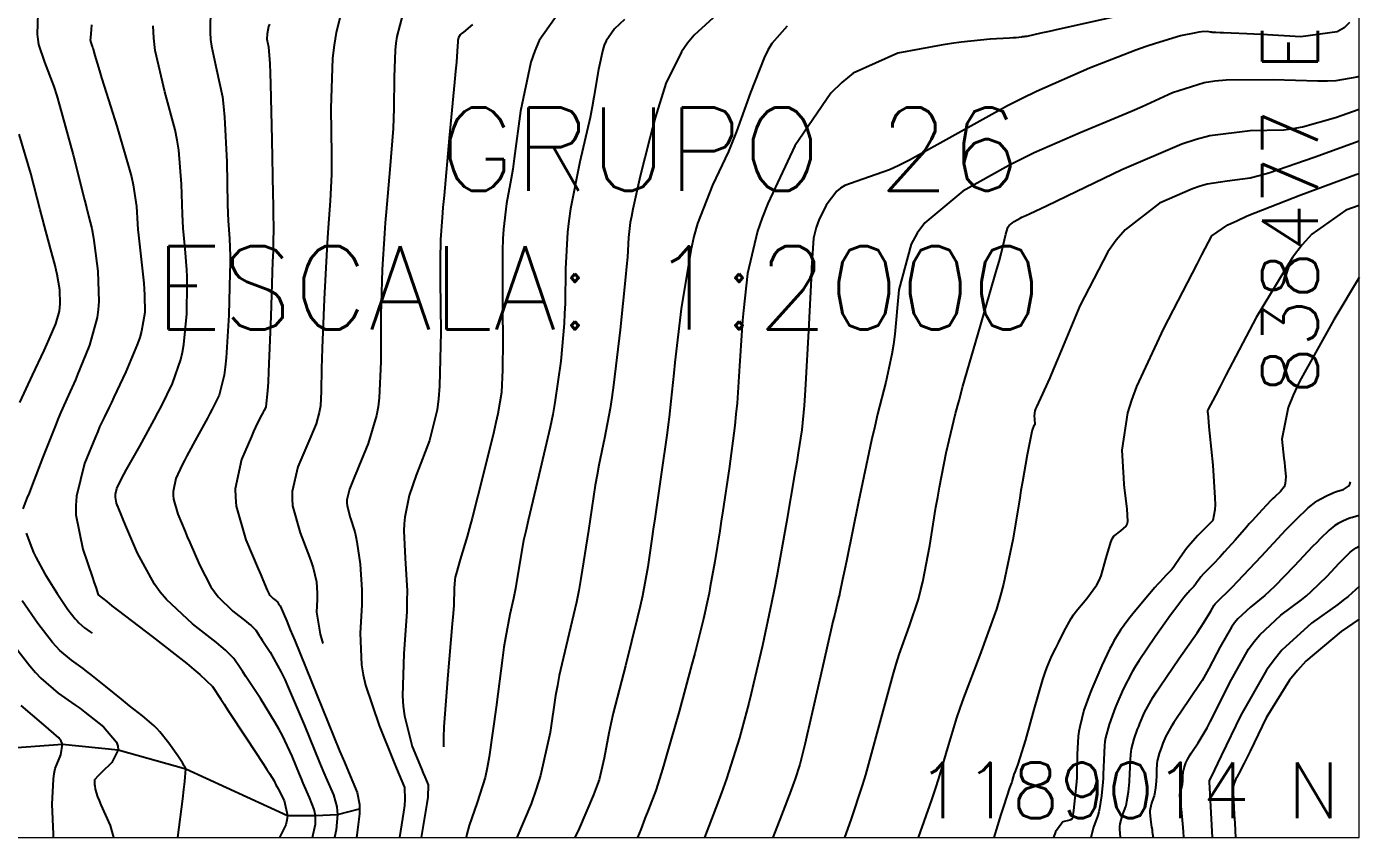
# Model space of a CAD drawing. Header units: metres. Extents: x 837475 to 838479, y 1189012 to 1191015.
# Drawn here: x 838332.4 to 838476.5, y 1189013.9 to 1189101.6 of the extents above; entities that cross this region are included whole.
import ezdxf

# ---------------------------------------------------------------- set-up
doc = ezdxf.new("R2010")
doc.units = ezdxf.units.M
doc.header["$LTSCALE"] = 0.3
doc.layers.add('COORD', color=7, linetype='Continuous', lineweight=20)
doc.layers.add('PTOBLIGADO', color=90, linetype='Continuous', lineweight=30)
for name, color, linetype in [('COTAS 10', 1, 'Continuous'), ('COTAS INT', 252, 'Continuous'), ('DRENAJE', 5, 'Continuous')]:
    doc.layers.add(name, color=color, linetype=linetype)
doc.styles.get("Standard").update_dxf_attribs({"font": 'simplex.shx'})

msp = doc.modelspace()

# ---------------------------------------------------------------- linework, layer by layer
at = {"layer": 'COORD'}
msp.add_line((837476.51, 1189013.87), (838476.51, 1189013.87), dxfattribs=at)
msp.add_lwpolyline([(837476.51, 1189013.87), (838476.51, 1189013.87), (838476.51, 1191013.87), (837476.51, 1191013.87)], close=True, dxfattribs=at)
at = {"layer": 'COTAS 10'}
for points in [[(838363.27, 1189013.87), (838363.6, 1189015.28), (838363.6, 1189016.25), (838363.54, 1189016.56), (838363.46, 1189016.89), (838362.97, 1189018.19), (838362.29, 1189019.74), (838362.09, 1189020.21), (838361.88, 1189020.7), (838361.07, 1189022.65), (838360.04, 1189024.87), (838359.68, 1189025.54), (838359.29, 1189026.23), (838357.64, 1189028.9), (838356.08, 1189031.28), (838355.75, 1189031.79), (838355.46, 1189032.22), (838354.79, 1189033.22), (838353.87, 1189034.13), (838353.42, 1189034.51), (838352.9, 1189034.94), (838350.31, 1189036.97), (838347.49, 1189039.58), (838346.82, 1189040.39), (838346.2, 1189041.24), (838344.34, 1189044.6), (838343.06, 1189047.63), (838342.79, 1189048.26), (838342.57, 1189048.8), (838342.09, 1189050.03), (838341.96, 1189050.66), (838341.96, 1189050.83), (838341.97, 1189051), (838342.12, 1189051.6), (838342.64, 1189052.66), (838342.89, 1189053.12), (838343.18, 1189053.66), (838344.59, 1189056.18), (838346.17, 1189059.04), (838346.56, 1189059.79), (838346.94, 1189060.51), (838348.14, 1189062.97), (838349.04, 1189065.54), (838349.22, 1189066.34), (838349.37, 1189067.17), (838349.68, 1189070.5), (838349.73, 1189073.75), (838349.72, 1189074.53), (838349.7, 1189075.27), (838349.52, 1189077.53), (838349.31, 1189079.78), (838349.26, 1189080.51), (838349.22, 1189081.29), (838349.12, 1189084.52), (838348.81, 1189088.21), (838348.63, 1189089.28), (838348.41, 1189090.38), (838347.3, 1189094.52), (838346.28, 1189098.99), (838346.13, 1189100.3), (838346.03, 1189101.63)], [(838380.59, 1189101.8), (838379.61, 1189100.96), (838379.35, 1189100.78), (838379.29, 1189100.72), (838379.24, 1189100.66), (838379.09, 1189100.39), (838379.01, 1189100.06), (838379, 1189099.97), (838378.99, 1189099.87), (838378.97, 1189099.49), (838378.84, 1189097.72), (838378.76, 1189096.74), (838378.65, 1189095.55), (838378.08, 1189089.49), (838377.51, 1189083.29), (838377.39, 1189082), (838377.29, 1189080.91), (838377.11, 1189078.52), (838377.09, 1189076.28), (838377.09, 1189075.28), (838377.09, 1189074.11), (838377.15, 1189068.52), (838377.02, 1189062.66), (838376.91, 1189061.32), (838376.76, 1189060.11), (838375.95, 1189056.78), (838374.99, 1189054.34), (838374.75, 1189053.69), (838374.51, 1189053.05), (838373.75, 1189050.84), (838373.26, 1189048.5), (838373.2, 1189047.78), (838373.17, 1189047.03), (838373.31, 1189044.06), (838373.51, 1189040.54), (838373.5, 1189039.44), (838373.47, 1189038.29), (838373.17, 1189033.71), (838373.03, 1189029.18), (838373.1, 1189028.07), (838373.23, 1189027.01), (838374.08, 1189023.71), (838375.07, 1189021.3), (838375.27, 1189020.82), (838375.44, 1189020.4), (838375.8, 1189019.55), (838375.74, 1189018.23), (838375.64, 1189017.52), (838375.52, 1189016.66), (838375.04, 1189013.87)], [(838449.74, 1189102.54), (838444.06, 1189101.28), (838442.96, 1189101.04), (838442.06, 1189100.84), (838440.54, 1189100.51), (838440.37, 1189100.48), (838440.33, 1189100.48), (838440.29, 1189100.47), (838440.16, 1189100.46), (838440.07, 1189100.46), (838440.04, 1189100.45), (838440.02, 1189100.45), (838439.96, 1189100.42), (838439.41, 1189100.36), (838439.08, 1189100.34), (838438.68, 1189100.31), (838436.57, 1189100.19), (838433.45, 1189099.87), (838432.41, 1189099.72), (838431.29, 1189099.54), (838426.61, 1189098.68), (838421.75, 1189096.52), (838420.52, 1189095.52), (838419.34, 1189094.35), (838415.47, 1189088.68), (838412.52, 1189082.43), (838411.92, 1189080.89), (838411.41, 1189079.43), (838410.33, 1189074.86), (838409.91, 1189070.87), (838409.81, 1189069.79), (838409.72, 1189068.71), (838409.48, 1189064.86), (838409.2, 1189060.83), (838409.08, 1189059.64), (838408.95, 1189058.42), (838408.34, 1189053.72), (838407.67, 1189049.19), (838407.5, 1189048.07), (838407.33, 1189047.02), (838406.79, 1189043.72), (838406.3, 1189040.99), (838406.17, 1189040.3), (838406.04, 1189039.64), (838405.58, 1189037.49), (838404.9, 1189034.76), (838404.64, 1189033.74), (838404.33, 1189032.6), (838402.93, 1189027.49), (838401.55, 1189022.61), (838401.26, 1189021.61), (838401.01, 1189020.76), (838400.42, 1189018.94), (838399.62, 1189016.9), (838399.24, 1189015.91), (838398.78, 1189014.73), (838398.45, 1189013.87)], [(838437.01, 1189013.87), (838437.41, 1189015.15), (838437.78, 1189016.33), (838438.1, 1189017.31), (838438.72, 1189019.22), (838438.92, 1189019.77), (838438.96, 1189019.9), (838439, 1189020.03), (838439.11, 1189020.4), (838439.23, 1189020.8), (838439.28, 1189020.94), (838439.34, 1189021.09), (838439.6, 1189021.77), (838440.06, 1189023.14), (838440.24, 1189023.74), (838440.44, 1189024.43), (838441.35, 1189027.69), (838442.29, 1189030.93), (838442.5, 1189031.61), (838442.7, 1189032.19), (838443.24, 1189033.5), (838443.7, 1189034.33), (838443.84, 1189034.61), (838443.99, 1189034.91), (838444.59, 1189036.17), (838445.34, 1189037.56), (838445.6, 1189037.94), (838445.87, 1189038.32), (838447.02, 1189039.69), (838448.11, 1189041.2), (838448.36, 1189041.67), (838448.57, 1189042.15), (838449.14, 1189044.09), (838449.62, 1189045.81), (838449.78, 1189046.16), (838449.96, 1189046.45), (838450.7, 1189047.03), (838451.31, 1189047.53), (838451.41, 1189047.76), (838451.46, 1189048.04), (838451.4, 1189049.42), (838451.15, 1189051.39), (838451.09, 1189052.05), (838451.03, 1189052.77), (838450.87, 1189055.76), (838451.48, 1189059.8), (838451.91, 1189061.17), (838452.45, 1189062.65), (838455.35, 1189068.92), (838458.98, 1189075.88), (838459.49, 1189076.87), (838460.56, 1189078.92), (838462.3, 1189080.12), (838463.25, 1189080.57), (838464.39, 1189081.08), (838470.18, 1189083.37), (838476.13, 1189085.55), (838476.51, 1189085.69)], [(838457.52, 1189013.87), (838457.48, 1189014.49), (838457.41, 1189015.32), (838457.27, 1189016.92), (838457.22, 1189017.38), (838457.2, 1189017.5), (838457.18, 1189017.62), (838457.12, 1189018.01), (838457.08, 1189018.37), (838457.09, 1189018.46), (838457.1, 1189018.55), (838457.18, 1189018.84), (838457.28, 1189019.14), (838457.31, 1189019.22), (838457.32, 1189019.3), (838457.38, 1189019.62), (838457.41, 1189019.96), (838457.42, 1189020.06), (838457.42, 1189020.16), (838457.43, 1189020.52), (838457.45, 1189020.88), (838457.46, 1189020.98), (838457.48, 1189021.07), (838457.56, 1189021.4), (838457.68, 1189021.73), (838457.72, 1189021.82), (838457.76, 1189021.92), (838457.92, 1189022.29), (838458.2, 1189022.8), (838458.31, 1189022.98), (838458.45, 1189023.19), (838459.07, 1189024.09), (838460.04, 1189025.72), (838460.39, 1189026.38), (838460.78, 1189027.13), (838462.5, 1189030.61), (838464.54, 1189034.21), (838465.13, 1189035.04), (838465.74, 1189035.79), (838468.03, 1189037.91), (838470.24, 1189039.55), (838470.79, 1189040.01), (838471.32, 1189040.47), (838473.02, 1189042.12), (838474.34, 1189043.53), (838474.63, 1189043.83), (838474.89, 1189044.09), (838475.53, 1189044.71), (838475.95, 1189045.03), (838476.06, 1189045.11), (838476.16, 1189045.18), (838476.51, 1189045.37)], [(838335.28, 1189013.87), (838335.26, 1189014.21), (838335.14, 1189017.47), (838335.25, 1189020.17), (838335.33, 1189020.77), (838335.45, 1189021.32), (838336.06, 1189022.79), (838336.25, 1189023.95), (838336.1, 1189024.29), (838335.85, 1189024.65), (838334.22, 1189026.04), (838331.78, 1189028.15)]]:
    msp.add_lwpolyline(points, dxfattribs=at)
at = {"layer": 'COTAS INT'}
for points in [[(838367.01, 1189105.53), (838365.83, 1189100.93), (838365.62, 1189099.56), (838365.46, 1189098.16), (838365.27, 1189092.72), (838365.34, 1189087.72), (838365.34, 1189086.59), (838365.33, 1189085.56), (838365.19, 1189082.72), (838364.97, 1189079.8), (838364.9, 1189078.7), (838364.83, 1189077.49), (838364.56, 1189072.09), (838364.32, 1189066.79), (838364.28, 1189065.64), (838364.25, 1189064.62), (838364.21, 1189062.09), (838364.14, 1189060.56), (838364.09, 1189060.18), (838364.02, 1189059.81), (838363.67, 1189058.61), (838363.1, 1189057.23), (838362.9, 1189056.74), (838362.67, 1189056.21), (838361.71, 1189053.93), (838361.08, 1189051.27), (838361.07, 1189050.5), (838361.13, 1189049.73), (838361.93, 1189046.82), (838362.96, 1189044.18), (838363.17, 1189043.58), (838363.35, 1189043.03), (838363.7, 1189041.5), (838363.78, 1189040.28), (838363.78, 1189039.93), (838363.78, 1189039.58), (838363.7, 1189038.24), (838364.1, 1189035.86), (838364.41, 1189034.85)], [(838333.59, 1189102.99), (838333.5, 1189100.76), (838333.56, 1189100.18), (838333.65, 1189099.61), (838334.29, 1189097.71), (838335.3, 1189095.08), (838335.63, 1189094.06), (838335.97, 1189092.91), (838337.38, 1189087.71), (838338.62, 1189082.81), (838338.87, 1189081.86), (838339.07, 1189081.08), (838339.42, 1189079.72), (838339.56, 1189078.88), (838339.62, 1189078.43), (838339.7, 1189077.88), (838340.06, 1189075.11), (838340.18, 1189071.83), (838340.11, 1189070.95), (838339.99, 1189070.09), (838339.16, 1189067.11), (838338.12, 1189064.53), (838337.87, 1189063.92), (838337.63, 1189063.36), (838336.89, 1189061.71), (838336.07, 1189059.87), (838335.79, 1189059.18), (838335.47, 1189058.41), (838334.13, 1189055.01), (838332.87, 1189051.77), (838332.62, 1189051.11), (838332.4, 1189050.55), (838331.95, 1189049.41)], [(838352.24, 1189103.72), (838352.2, 1189100.91), (838352.25, 1189100.17), (838352.34, 1189099.44), (838352.91, 1189096.94), (838353.54, 1189093.95), (838353.67, 1189092.91), (838353.78, 1189091.78), (838354, 1189086.94), (838354.1, 1189082.36), (838354.13, 1189081.4), (838354.17, 1189080.57), (838354.3, 1189078.65), (838354.37, 1189076.74), (838354.37, 1189075.91), (838354.35, 1189074.94), (838354.23, 1189070.36), (838353.95, 1189065.72), (838353.84, 1189064.72), (838353.73, 1189063.85), (838353.19, 1189061.71), (838352.44, 1189060.2), (838352.19, 1189059.72), (838351.93, 1189059.22), (838350.8, 1189057.18), (838349.68, 1189055.15), (838349.42, 1189054.65), (838349.19, 1189054.17), (838348.5, 1189052.68), (838348.2, 1189051.28), (838348.2, 1189050.87), (838348.24, 1189050.45), (838348.7, 1189048.84), (838349.5, 1189046.97), (838349.74, 1189046.39), (838350, 1189045.78), (838351.05, 1189043.34), (838352.29, 1189040.98), (838352.67, 1189040.42), (838353.07, 1189039.9), (838354.67, 1189038.33), (838356.1, 1189037.22), (838356.39, 1189036.98), (838356.63, 1189036.77), (838357.14, 1189036.27), (838357.51, 1189035.72), (838357.67, 1189035.49), (838357.85, 1189035.21), (838358.7, 1189033.9), (838359.89, 1189031.74), (838360.28, 1189030.93), (838360.7, 1189030.02), (838362.42, 1189025.96), (838364.05, 1189021.97), (838364.41, 1189021.11), (838364.73, 1189020.35), (838365.54, 1189018.47), (838365.92, 1189017.16), (838365.96, 1189016.75), (838365.98, 1189016.34), (838365.84, 1189014.69), (838365.66, 1189013.87)], [(838373.05, 1189102.96), (838372.42, 1189100.5), (838372.31, 1189099.77), (838372.22, 1189099.01), (838372.12, 1189096.11), (838372.09, 1189092.72), (838372.05, 1189091.66), (838371.99, 1189090.55), (838371.64, 1189086.11), (838371.24, 1189081.54), (838371.15, 1189080.35), (838371.06, 1189079.2), (838370.83, 1189075.3), (838370.7, 1189071.53), (838370.68, 1189070.46), (838370.67, 1189069.37), (838370.68, 1189065.3), (838370.5, 1189061.42), (838370.37, 1189060.44), (838370.21, 1189059.51), (838369.31, 1189056.47), (838368.31, 1189054.03), (838368.08, 1189053.47), (838367.87, 1189052.96), (838367.28, 1189051.53), (838367.01, 1189050.39), (838367, 1189050.06), (838367.03, 1189049.73), (838367.37, 1189048.48), (838367.86, 1189046.93), (838367.98, 1189046.4), (838368.09, 1189045.83), (838368.43, 1189043.42), (838368.61, 1189040.65), (838368.62, 1189039.85), (838368.61, 1189039.03), (838368.43, 1189035.97), (838368.57, 1189032.52), (838368.76, 1189031.46), (838369.01, 1189030.35), (838370.48, 1189025.97), (838372.06, 1189022.1), (838372.38, 1189021.31), (838372.65, 1189020.65), (838373.23, 1189019.28), (838373.28, 1189017.96), (838373.22, 1189017.33), (838373.13, 1189016.58), (838372.7, 1189013.87)], [(838390.07, 1189103.28), (838387.81, 1189100.05), (838387.32, 1189098.93), (838386.88, 1189097.7), (838385.78, 1189092.43), (838385.11, 1189087.28), (838384.94, 1189086.14), (838384.78, 1189085.12), (838384.28, 1189082.43), (838383.94, 1189079.67), (838383.88, 1189078.6), (838383.84, 1189077.4), (838383.82, 1189071.97), (838383.86, 1189066.6), (838383.85, 1189065.45), (838383.84, 1189064.44), (838383.72, 1189061.97), (838383.32, 1189059.67), (838383.12, 1189058.76), (838382.89, 1189057.75), (838381.76, 1189053.09), (838380.54, 1189048.4), (838380.26, 1189047.35), (838380, 1189046.41), (838379.26, 1189043.93), (838378.81, 1189042.38), (838378.73, 1189042.03), (838378.68, 1189041.71), (838378.62, 1189040.84), (838378.56, 1189039), (838378.49, 1189038.07), (838378.4, 1189036.96), (838377.91, 1189031.45), (838377.49, 1189025.84), (838377.45, 1189024.67), (838377.45, 1189023.67)], [(838407.86, 1189103.64), (838404.56, 1189100.64), (838403.83, 1189099.76), (838403.18, 1189098.85), (838401.49, 1189095.4), (838400.36, 1189091.68), (838400.06, 1189090.6), (838399.76, 1189089.51), (838398.73, 1189085.4), (838397.93, 1189081.81), (838397.78, 1189081.04), (838397.66, 1189080.36), (838397.47, 1189078.75), (838397.34, 1189076.61), (838397.25, 1189075.62), (838397.14, 1189074.45), (838396.55, 1189068.75), (838395.85, 1189062.79), (838395.66, 1189061.45), (838395.48, 1189060.25), (838394.86, 1189057.06), (838394.24, 1189054.12), (838394.06, 1189053.09), (838393.87, 1189051.96), (838393.13, 1189047.06), (838392.32, 1189041.88), (838392.08, 1189040.56), (838391.83, 1189039.3), (838390.87, 1189035.2), (838389.98, 1189031.38), (838389.77, 1189030.3), (838389.57, 1189029.21), (838388.99, 1189025.2), (838387.96, 1189020.56), (838387.49, 1189019.08), (838386.92, 1189017.51), (838385.37, 1189013.87)], [(838339.39, 1189101.74), (838339.35, 1189101.26), (838339.26, 1189100.34), (838339.25, 1189100.09), (838339.26, 1189100.02), (838339.27, 1189099.96), (838339.34, 1189099.74), (838339.46, 1189099.41), (838339.51, 1189099.28), (838339.55, 1189099.13), (838339.74, 1189098.44), (838340.23, 1189096.77), (838340.46, 1189096.01), (838340.74, 1189095.12), (838342.1, 1189090.8), (838343.43, 1189086.33), (838343.69, 1189085.33), (838343.9, 1189084.44), (838344.24, 1189082.1), (838344.34, 1189080.23), (838344.39, 1189079.63), (838344.45, 1189078.99), (838344.75, 1189076.4), (838345.03, 1189073.8), (838345.08, 1189073.16), (838345.12, 1189072.55), (838345.14, 1189070.64), (838344.79, 1189068.62), (838344.59, 1189067.95), (838344.35, 1189067.24), (838343.1, 1189064.24), (838341.8, 1189061.47), (838341.53, 1189060.9), (838341.3, 1189060.41), (838340.77, 1189059.36), (838340.26, 1189058.28), (838340.05, 1189057.78), (838339.8, 1189057.18), (838338.62, 1189054.29), (838337.74, 1189050.76), (838337.68, 1189049.76), (838337.7, 1189048.75), (838338.44, 1189045.04), (838339.47, 1189041.99), (838339.67, 1189041.4), (838339.83, 1189040.92), (838340.11, 1189040.11), (838341.02, 1189039.37), (838341.59, 1189038.93), (838342.29, 1189038.39), (838345.94, 1189035.6), (838349.7, 1189032.67), (838350.46, 1189032.04), (838351.11, 1189031.49), (838352.45, 1189030.17), (838353.35, 1189028.83), (838353.72, 1189028.27), (838354.14, 1189027.63), (838356.1, 1189024.64), (838357.97, 1189021.77), (838358.33, 1189021.22), (838358.62, 1189020.76), (838359.12, 1189019.97), (838359.32, 1189019.56), (838359.43, 1189019.36), (838359.56, 1189019.11), (838360.22, 1189017.87), (838360.57, 1189016.23), (838360.51, 1189015.73), (838360.38, 1189015.21), (838359.7, 1189013.87)], [(838358.62, 1189101.83), (838358.54, 1189101.56), (838358.38, 1189100.78), (838358.36, 1189100.19), (838358.38, 1189100.03), (838358.4, 1189099.88), (838358.51, 1189099.36), (838358.67, 1189097.52), (838358.71, 1189096.54), (838358.75, 1189095.35), (838358.88, 1189089.36), (838358.98, 1189083.43), (838359.01, 1189082.28), (838359.03, 1189081.35), (838359.07, 1189079.78), (838359.04, 1189078.21), (838359.01, 1189077.28), (838358.97, 1189076.14), (838358.77, 1189070.22), (838358.53, 1189064.27), (838358.47, 1189063.11), (838358.41, 1189062.15), (838358.23, 1189060.44), (838358.04, 1189060.05), (838357.98, 1189059.93), (838357.91, 1189059.8), (838357.61, 1189059.27), (838357.11, 1189058.23), (838356.91, 1189057.77), (838356.68, 1189057.24), (838355.62, 1189054.73), (838354.93, 1189051.58), (838354.94, 1189050.65), (838355.03, 1189049.7), (838356.08, 1189046.06), (838357.41, 1189042.91), (838357.68, 1189042.27), (838357.91, 1189041.73), (838358.39, 1189040.6), (838358.61, 1189040.18), (838358.68, 1189040.08), (838358.75, 1189039.98), (838359.04, 1189039.7), (838359.3, 1189039.5), (838359.35, 1189039.46), (838359.39, 1189039.42), (838359.48, 1189039.33), (838359.55, 1189039.23), (838359.58, 1189039.19), (838359.61, 1189039.14), (838359.77, 1189038.9), (838360.49, 1189037.25), (838360.88, 1189036.31), (838361.36, 1189035.17), (838363.76, 1189029.27), (838366.22, 1189023.24), (838366.73, 1189022), (838367.16, 1189020.95), (838368.1, 1189018.74), (838368.37, 1189017.42), (838368.38, 1189016.95), (838368.36, 1189016.42), (838368.07, 1189014.09), (838368.03, 1189013.87)], [(838397.03, 1189102.34), (838395.96, 1189101.33), (838395.04, 1189100.02), (838394.84, 1189099.56), (838394.67, 1189099.06), (838394.22, 1189096.92), (838393.73, 1189093.92), (838393.53, 1189092.88), (838393.3, 1189091.75), (838392.21, 1189086.92), (838391.2, 1189081.85), (838391.01, 1189080.57), (838390.86, 1189079.34), (838390.65, 1189075.36), (838390.6, 1189071.61), (838390.55, 1189070.53), (838390.49, 1189069.44), (838390.14, 1189065.36), (838389.5, 1189060.91), (838389.26, 1189059.59), (838388.99, 1189058.23), (838387.78, 1189053), (838386.6, 1189048.13), (838386.34, 1189047), (838386.12, 1189045.97), (838385.59, 1189043), (838385.24, 1189040.8), (838385.14, 1189040.24), (838385.03, 1189039.71), (838384.62, 1189037.96), (838384.14, 1189035.45), (838383.98, 1189034.44), (838383.82, 1189033.28), (838383.15, 1189027.96), (838382.39, 1189022.58), (838382.17, 1189021.4), (838381.95, 1189020.35), (838381.11, 1189017.65), (838380.23, 1189015.15), (838379.98, 1189014.22), (838379.89, 1189013.87)], [(838414.62, 1189101.61), (838412.98, 1189099.74), (838412.55, 1189099.01), (838412.12, 1189098.18), (838410.65, 1189094.42), (838409.16, 1189090.23), (838408.72, 1189089.13), (838408.27, 1189088.06), (838406.54, 1189084.42), (838404.92, 1189080.26), (838404.54, 1189078.87), (838404.19, 1189077.36), (838403.16, 1189071.05), (838402.48, 1189065.25), (838402.35, 1189064.07), (838402.24, 1189063.08), (838402.05, 1189061.05), (838401.86, 1189059.33), (838401.76, 1189058.54), (838401.63, 1189057.62), (838401, 1189053.12), (838400.3, 1189048.32), (838400.14, 1189047.19), (838399.99, 1189046.15), (838399.56, 1189043.12), (838398.98, 1189040), (838398.73, 1189038.89), (838398.45, 1189037.68), (838397.12, 1189032.44), (838395.82, 1189027.31), (838395.55, 1189026.16), (838395.32, 1189025.14), (838394.83, 1189022.44), (838394.28, 1189020.11), (838394.01, 1189019.32), (838393.69, 1189018.46), (838392.11, 1189014.84), (838391.67, 1189013.87)], [(838475.44, 1189102), (838474.86, 1189101.44), (838474.12, 1189101), (838470.17, 1189100.47), (838465.98, 1189100.7), (838465.11, 1189100.74), (838464.35, 1189100.78), (838462.64, 1189100.86), (838461.83, 1189100.89), (838461.64, 1189100.89), (838461.47, 1189100.9), (838460.98, 1189100.91), (838460.61, 1189100.94), (838460.51, 1189100.95), (838460.41, 1189100.96), (838460.08, 1189101.02), (838459.45, 1189100.99), (838459.16, 1189100.95), (838458.82, 1189100.89), (838457.18, 1189100.56), (838454.48, 1189099.75), (838453.46, 1189099.4), (838452.34, 1189099), (838447.34, 1189097.06), (838441.61, 1189094.56), (838440.04, 1189093.79), (838438.46, 1189093), (838432.81, 1189089.87), (838427.85, 1189087.11), (838426.72, 1189086.54), (838425.68, 1189086.07), (838422.81, 1189085.06), (838420.86, 1189084.36), (838420.41, 1189084.08), (838420, 1189083.75), (838418.83, 1189082.25), (838418.06, 1189080.63), (838417.91, 1189080.23), (838417.77, 1189079.85), (838417.49, 1189078.67), (838417.33, 1189076.5), (838417.27, 1189075.5), (838417.21, 1189074.33), (838416.92, 1189068.67), (838416.62, 1189062.9), (838416.54, 1189061.66), (838416.47, 1189060.57), (838416.22, 1189057.96), (838415.82, 1189055.46), (838415.66, 1189054.44), (838415.46, 1189053.29), (838414.55, 1189047.96), (838413.5, 1189042.12), (838413.22, 1189040.65), (838412.94, 1189039.23), (838411.96, 1189034.63), (838411, 1189030.53), (838410.73, 1189029.44), (838410.46, 1189028.37), (838409.46, 1189024.63), (838408.05, 1189020.21), (838407.52, 1189018.7), (838406.92, 1189017.07), (838405.69, 1189013.87)], [(838476.51, 1189096.17), (838476.24, 1189096.08), (838473.98, 1189095.71), (838473.07, 1189095.67), (838472.02, 1189095.65), (838467.2, 1189095.8), (838462.1, 1189095.78), (838460.88, 1189095.65), (838459.73, 1189095.47), (838456.3, 1189094.4), (838453.01, 1189092.88), (838451.95, 1189092.42), (838450.84, 1189091.94), (838446.3, 1189090.08), (838441.35, 1189087.91), (838439.98, 1189087.24), (838438.6, 1189086.54), (838433.61, 1189083.78), (838429.51, 1189080.34), (838428.7, 1189079.22), (838428.02, 1189078.03), (838426.72, 1189073.11), (838426.27, 1189068.3), (838426.12, 1189067.17), (838425.96, 1189066.13), (838425.3, 1189063.11), (838424.4, 1189059.64), (838424.09, 1189058.32), (838423.76, 1189056.83), (838422.34, 1189050.16), (838421.06, 1189043.94), (838420.82, 1189042.74), (838420.62, 1189041.77), (838420.29, 1189040.16), (838420.27, 1189040.04), (838420.26, 1189040.02), (838420.26, 1189039.99), (838420.19, 1189039.79), (838420.18, 1189039.74), (838420.16, 1189039.69), (838420.09, 1189039.44), (838419.77, 1189038.01), (838419.58, 1189037.22), (838419.36, 1189036.25), (838418.24, 1189031.3), (838417.05, 1189026.13), (838416.79, 1189025.03), (838416.56, 1189024.06), (838415.99, 1189021.76), (838415.45, 1189020.08), (838415.25, 1189019.51), (838415.02, 1189018.89), (838414.01, 1189016.26), (838413.09, 1189013.87)], [(838420.85, 1189013.87), (838421.53, 1189015.77), (838422.77, 1189019.47), (838423.12, 1189020.63), (838423.47, 1189021.84), (838424.8, 1189026.74), (838426.09, 1189031.48), (838426.43, 1189032.6), (838426.75, 1189033.65), (838427.85, 1189036.74), (838428.82, 1189039.63), (838429.06, 1189040.55), (838429.29, 1189041.52), (838430.04, 1189045.45), (838430.72, 1189049.58), (838430.92, 1189050.68), (838431.11, 1189051.75), (838431.84, 1189055.45), (838432.84, 1189059.71), (838433.22, 1189061.14), (838433.64, 1189062.67), (838435.49, 1189069.1), (838437.21, 1189074.97), (838437.54, 1189076.15), (838437.81, 1189077.14), (838438.27, 1189079.1), (838438.44, 1189079.74), (838438.53, 1189079.9), (838438.63, 1189080.04), (838439.17, 1189080.49), (838439.82, 1189080.85), (838440, 1189080.94), (838440.18, 1189081.03), (838440.82, 1189081.31), (838442.75, 1189082.21), (838443.73, 1189082.68), (838444.92, 1189083.25), (838450.82, 1189086.11), (838457.32, 1189088.88), (838458.88, 1189089.39), (838460.33, 1189089.79), (838464.7, 1189090.31), (838468.36, 1189090.41), (838469.36, 1189090.54), (838470.36, 1189090.71), (838473.93, 1189091.73), (838476.51, 1189092.65)], [(838331.62, 1189060.9), (838333, 1189063.85), (838334.27, 1189066.54), (838334.56, 1189067.17), (838334.81, 1189067.75), (838335.52, 1189069.41), (838335.9, 1189070.79), (838335.96, 1189071.19), (838335.99, 1189071.59), (838335.94, 1189073.11), (838335.66, 1189074.75), (838335.56, 1189075.22), (838335.45, 1189075.71), (838334.96, 1189077.55), (838334.29, 1189079.97), (838334.07, 1189080.81), (838333.82, 1189081.73), (838332.8, 1189085.68), (838331.57, 1189089.92)], [(838476.51, 1189089.16), (838471.62, 1189087.39), (838466.74, 1189085.72), (838465.66, 1189085.41), (838464.7, 1189085.16), (838462.2, 1189084.83), (838460.04, 1189084.53), (838459.28, 1189084.3), (838458.46, 1189084.02), (838454.91, 1189082.48), (838451.17, 1189079.59), (838450.21, 1189078.46), (838449.3, 1189077.19), (838446.29, 1189071.37), (838443.95, 1189065.73), (838443.45, 1189064.56), (838443.02, 1189063.56), (838442.03, 1189061.37), (838441.58, 1189060.43), (838441.5, 1189060.21), (838441.43, 1189060.02), (838441.33, 1189059.48), (838441.36, 1189059.11), (838441.36, 1189059.02), (838441.37, 1189058.94), (838441.4, 1189058.7), (838441.41, 1189058.53), (838441.4, 1189058.5), (838441.39, 1189058.47), (838441.31, 1189058.41), (838441.14, 1189057.91), (838441.07, 1189057.6), (838440.98, 1189057.22), (838440.59, 1189055.24), (838440.07, 1189052.34), (838439.91, 1189051.38), (838439.74, 1189050.35), (838439.04, 1189046.06), (838438.04, 1189041.25), (838437.67, 1189039.91), (838437.27, 1189038.55), (838435.48, 1189033.57), (838433.69, 1189028.97), (838433.29, 1189027.85), (838432.93, 1189026.8), (838431.95, 1189023.57), (838430.98, 1189020.24), (838430.63, 1189019.13), (838430.23, 1189017.94), (838428.8, 1189013.87)], [(838476.51, 1189082.23), (838475.05, 1189081.7), (838471.39, 1189079.11), (838470.34, 1189077.95), (838469.29, 1189076.59), (838465.34, 1189070.1), (838462.09, 1189063.85), (838461.47, 1189062.65), (838460.96, 1189061.68), (838460.14, 1189060.1), (838460.1, 1189060.03), (838460.09, 1189060.02), (838460.09, 1189060), (838460.08, 1189059.97), (838460.08, 1189059.95), (838460.08, 1189059.94), (838460.08, 1189059.93), (838460.09, 1189059.91), (838460.09, 1189059.87), (838460.09, 1189059.86), (838460.09, 1189059.84), (838460.11, 1189059.75), (838460.2, 1189058.82), (838460.25, 1189058.27), (838460.32, 1189057.6), (838460.65, 1189054.13), (838460.9, 1189050.59), (838460.91, 1189049.89), (838460.9, 1189049.29), (838460.65, 1189048.13), (838460.16, 1189047.64), (838459.99, 1189047.47), (838459.81, 1189047.29), (838459.05, 1189046.51), (838458.24, 1189045.62), (838458.03, 1189045.36), (838457.82, 1189045.1), (838457.15, 1189044.14), (838456.53, 1189043.24), (838456.36, 1189043.02), (838456.2, 1189042.82), (838455.63, 1189042.22), (838454.93, 1189041.49), (838454.68, 1189041.21), (838454.41, 1189040.9), (838453.23, 1189039.52), (838452.03, 1189038.05), (838451.74, 1189037.69), (838451.48, 1189037.35), (838450.69, 1189036.29), (838449.97, 1189035.14), (838449.76, 1189034.74), (838449.53, 1189034.3), (838448.65, 1189032.45), (838447.79, 1189030.45), (838447.58, 1189029.92), (838447.37, 1189029.4), (838446.73, 1189027.61), (838446.27, 1189025.84), (838446.18, 1189025.32), (838446.11, 1189024.8), (838446, 1189022.83), (838445.96, 1189020.88), (838445.94, 1189020.36), (838445.91, 1189019.86), (838445.75, 1189018.13), (838445.59, 1189016.78), (838445.56, 1189016.52), (838445.53, 1189016.3), (838445.46, 1189015.89), (838445.28, 1189015.77), (838445.19, 1189015.74), (838445.06, 1189015.7), (838444.44, 1189015.56), (838443.65, 1189014.47), (838443.44, 1189013.87)], [(838476.51, 1189074.44), (838473.74, 1189069.85), (838470.03, 1189063.18), (838469.35, 1189061.7), (838468.82, 1189060.38), (838468.12, 1189056.95), (838468.36, 1189054.88), (838468.41, 1189054.41), (838468.45, 1189053.99), (838468.55, 1189052.87), (838468.49, 1189052.13), (838468.44, 1189051.95), (838468.37, 1189051.78), (838467.97, 1189051.28), (838467.36, 1189050.71), (838467.16, 1189050.51), (838466.94, 1189050.29), (838466.01, 1189049.3), (838464.93, 1189048.12), (838464.61, 1189047.77), (838464.29, 1189047.41), (838463.07, 1189046.02), (838461.94, 1189044.74), (838461.68, 1189044.45), (838461.44, 1189044.18), (838460.75, 1189043.46), (838460.25, 1189042.96), (838460.01, 1189042.72), (838459.65, 1189042.36), (838459.36, 1189042.04), (838459.28, 1189041.95), (838459.21, 1189041.85), (838458.96, 1189041.5), (838458.74, 1189041.18), (838458.68, 1189041.1), (838458.62, 1189041.02), (838458.41, 1189040.8), (838458.16, 1189040.54), (838458.07, 1189040.44), (838457.97, 1189040.33), (838457.54, 1189039.82), (838456.77, 1189038.82), (838456.45, 1189038.39), (838456.09, 1189037.89), (838454.42, 1189035.55), (838452.7, 1189033), (838452.31, 1189032.38), (838451.95, 1189031.78), (838450.97, 1189029.91), (838450.28, 1189028.31), (838450.11, 1189027.89), (838449.95, 1189027.48), (838449.44, 1189026.06), (838449.07, 1189024.65), (838449, 1189024.24), (838448.94, 1189023.82), (838448.86, 1189022.25), (838448.82, 1189020.68), (838448.8, 1189020.25), (838448.78, 1189019.83), (838448.64, 1189018.37), (838448.41, 1189016.99), (838448.32, 1189016.62), (838448.22, 1189016.25), (838447.77, 1189014.99), (838447.47, 1189013.87)], [(838450.68, 1189013.87), (838450.6, 1189014.74), (838450.61, 1189015.03), (838450.64, 1189015.32), (838450.91, 1189016.28), (838451.24, 1189017.21), (838451.32, 1189017.48), (838451.38, 1189017.76), (838451.56, 1189018.79), (838451.66, 1189019.88), (838451.67, 1189020.19), (838451.69, 1189020.5), (838451.71, 1189021.68), (838451.78, 1189022.84), (838451.82, 1189023.15), (838451.87, 1189023.46), (838452.15, 1189024.51), (838452.53, 1189025.56), (838452.65, 1189025.87), (838452.77, 1189026.18), (838453.28, 1189027.37), (838454.19, 1189029.01), (838454.57, 1189029.61), (838454.99, 1189030.27), (838457, 1189033.18), (838458.96, 1189035.99), (838459.36, 1189036.59), (838459.7, 1189037.11), (838460.44, 1189038.34), (838460.8, 1189038.98), (838460.91, 1189039.12), (838461.02, 1189039.25), (838461.42, 1189039.63), (838462.37, 1189040.52), (838462.81, 1189040.98), (838463.34, 1189041.53), (838465.92, 1189044.28), (838468.58, 1189047.13), (838469.16, 1189047.73), (838469.68, 1189048.26), (838470.98, 1189049.5), (838471.82, 1189050.15), (838472.04, 1189050.3), (838472.26, 1189050.45), (838473.03, 1189050.86), (838473.76, 1189051.16), (838473.95, 1189051.23), (838474.14, 1189051.3), (838474.81, 1189051.48), (838475.35, 1189051.87), (838475.47, 1189052.07), (838475.57, 1189052.31)], [(838476.51, 1189048.67), (838475.77, 1189048.48), (838475.58, 1189048.42), (838475.39, 1189048.36), (838474.79, 1189048.12), (838474.21, 1189047.81), (838474.05, 1189047.71), (838473.88, 1189047.59), (838473.25, 1189047.1), (838472.28, 1189046.17), (838471.9, 1189045.78), (838471.46, 1189045.33), (838469.47, 1189043.2), (838467.33, 1189041), (838466.8, 1189040.49), (838466.3, 1189040.04), (838464.73, 1189038.77), (838463.38, 1189037.52), (838463.02, 1189037.08), (838462.67, 1189036.59), (838461.47, 1189034.48), (838460.24, 1189032.12), (838459.88, 1189031.48), (838459.5, 1189030.85), (838458.03, 1189028.63), (838456.72, 1189026.73), (838456.44, 1189026.29), (838456.19, 1189025.9), (838455.6, 1189024.83), (838455.27, 1189024.05), (838455.18, 1189023.84), (838455.1, 1189023.64), (838454.85, 1189022.95), (838454.68, 1189022.26), (838454.64, 1189022.06), (838454.61, 1189021.86), (838454.57, 1189021.1), (838454.56, 1189020.33), (838454.55, 1189020.12), (838454.53, 1189019.92), (838454.47, 1189019.21), (838454.35, 1189018.53), (838454.31, 1189018.35), (838454.26, 1189018.18), (838454.04, 1189017.56), (838453.87, 1189016.93), (838453.85, 1189016.74), (838453.84, 1189016.55), (838453.91, 1189015.81), (838454.05, 1189014.98), (838454.09, 1189014.73), (838454.12, 1189014.48), (838454.2, 1189013.87)], [(838332.31, 1189046.79), (838332.91, 1189045.15), (838333.12, 1189044.68), (838333.35, 1189044.19), (838334.34, 1189042.38), (838335.4, 1189040.66), (838335.67, 1189040.23), (838335.94, 1189039.82), (838336.83, 1189038.52), (838337.61, 1189037.51), (838337.81, 1189037.29), (838338, 1189037.08), (838338.62, 1189036.55), (838339.25, 1189036.11), (838339.45, 1189035.96)], [(838476.51, 1189040.99), (838475.31, 1189039.93), (838474.78, 1189039.52), (838474.17, 1189039.07), (838471.33, 1189037.05), (838468.13, 1189034.12), (838467.29, 1189033.08), (838466.47, 1189031.96), (838463.7, 1189027.1), (838461.58, 1189022.69), (838461.17, 1189021.85), (838460.85, 1189021.17), (838460.31, 1189020.06), (838460.29, 1189020.03), (838460.29, 1189020.02), (838460.28, 1189020.01), (838460.27, 1189019.98), (838460.26, 1189019.93), (838460.26, 1189019.92), (838460.26, 1189019.88), (838460.61, 1189013.87)], [(838348.72, 1189013.87), (838349.25, 1189018.02), (838349.37, 1189019.06), (838349.47, 1189019.9), (838349.59, 1189021.3), (838349.5, 1189021.48), (838349.46, 1189021.55), (838349.41, 1189021.62), (838349.21, 1189021.93), (838348.85, 1189022.48), (838348.7, 1189022.69), (838348.53, 1189022.94), (838347.75, 1189024.06), (838346.76, 1189025.3), (838346.46, 1189025.63), (838346.14, 1189025.95), (838344.9, 1189027.02), (838343.48, 1189028.11), (838343.06, 1189028.45), (838342.62, 1189028.8), (838340.94, 1189030.17), (838339.29, 1189031.5), (838338.87, 1189031.82), (838338.48, 1189032.12), (838337.2, 1189033.02), (838335.94, 1189034.09), (838335.56, 1189034.5), (838335.15, 1189034.96), (838333.57, 1189037), (838331.88, 1189039.44)], [(838476.51, 1189037.48), (838474.55, 1189036.12), (838470.72, 1189032.91), (838469.81, 1189031.92), (838468.96, 1189030.88), (838466.44, 1189026.8), (838464.7, 1189023.21), (838464.35, 1189022.49), (838464.05, 1189021.89), (838463.43, 1189020.71), (838463.21, 1189020.31), (838463.15, 1189020.21), (838463.1, 1189020.1), (838462.96, 1189019.74), (838462.88, 1189019.37), (838462.86, 1189019.25), (838462.85, 1189019.14), (838462.85, 1189018.68), (838462.94, 1189017.15), (838462.99, 1189016.35), (838463.04, 1189015.39), (838463.13, 1189013.87)], [(838330.31, 1189035.48), (838332.7, 1189032.41), (838333.31, 1189031.72), (838333.89, 1189031.1), (838335.79, 1189029.48), (838337.59, 1189028.22), (838338.12, 1189027.83), (838338.65, 1189027.42), (838340.66, 1189025.82), (838342.07, 1189024.18), (838342.22, 1189023.75), (838342.26, 1189023.34), (838341.57, 1189021.95), (838340.47, 1189020.88), (838340.25, 1189020.67), (838340.07, 1189020.49), (838339.77, 1189020.18), (838339.72, 1189020.08), (838339.72, 1189020.05), (838339.71, 1189020.01), (838339.7, 1189019.85), (838339.71, 1189019.61), (838339.72, 1189019.54), (838339.73, 1189019.45), (838339.76, 1189019.09), (838340.04, 1189018.24), (838340.19, 1189017.84), (838340.39, 1189017.38), (838341.38, 1189015.14), (838341.75, 1189013.87)]]:
    msp.add_lwpolyline(points, dxfattribs=at)
at = {"layer": 'DRENAJE'}
for p, q in [((838330.83, 1189023.57), (838336.25, 1189023.95)), ((838336.25, 1189023.95), (838342.26, 1189023.34)), ((838342.26, 1189023.34), (838349.59, 1189021.3)), ((838349.59, 1189021.3), (838360.57, 1189016.23)), ((838365.98, 1189016.34), (838368.38, 1189016.95)), ((838360.57, 1189016.23), (838363.6, 1189016.25)), ((838363.6, 1189016.25), (838365.98, 1189016.34))]:
    msp.add_line(p, q, dxfattribs=at)

# ---------------------------------------------------------------- texts
at = {"layer": 'COORD'}
msp.add_text('838477 E', height=6, rotation=90, dxfattribs=at).set_placement((838472.01, 1189061.78))
msp.add_text('1189014 N', height=6, dxfattribs=at).set_placement((838428.63, 1189015.96))
at = {"layer": 'PTOBLIGADO', "insert": (838346.16, 1189092.81), "char_height": 9, "width": 511.0231, "attachment_point": 1}
msp.add_mtext('     GRUPO 26\\PESCALA: 1:2000\\P', dxfattribs=at)

doc.saveas('drawing.dxf')
